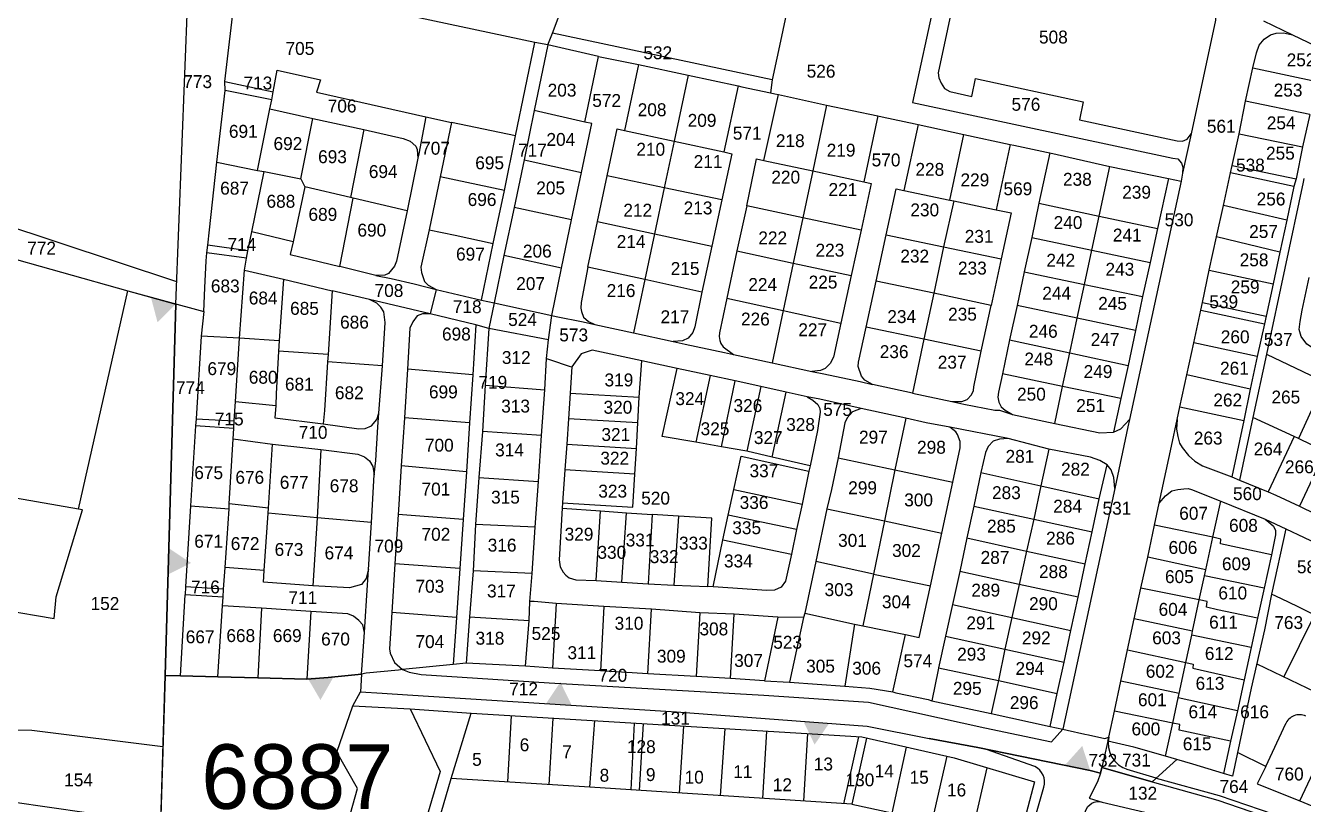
# Model space of a CAD drawing. Extents: x -493 to 187849, y -1657 to 664362.
# Drawn here: x 184127.9 to 184623.2, y 661207.9 to 661509.7 of the extents above; entities that cross this region are included whole.
import ezdxf

# ---------------------------------------------------------------- set-up
doc = ezdxf.new("R2010")
doc.units = 0
doc.header["$MEASUREMENT"] = 0
doc.layers.get('0').update_dxf_attribs({"linetype": 'CONTINUOUS'})
for name, color, linetype in [('0DXF_GUSH', 3, 'CONTINUOUS'), ('0G_GV_LIN', 10, 'CONTINUOUS'), ('1DXF_GUSH', 3, 'CONTINUOUS'), ('1G_GV_LIN', 1, 'CONTINUOUS'), ('BDIKA', 3, 'CONTINUOUS'), ('BOUNDARY', 1, 'CONTINUOUS'), ('GUSHIM', 10, 'CONTINUOUS'), ('HELKA', 3, 'CONTINUOUS')]:
    doc.layers.add(name, color=color, linetype=linetype)
doc.styles.get("Standard").update_dxf_attribs({"font": 'dimheb.shx'})

# ---------------------------------------------------------------- blocks, each defined once
blk = doc.blocks.new('TVC_FENCE')
blk.add_solid([(-0.5, 0), (0.5, 0), (0, 0.866)])

msp = doc.modelspace()

# ---------------------------------------------------------------- linework, layer by layer
at = {"layer": '0DXF_GUSH'}
for points in [[(184332.21, 661506.79), (184357.8, 661574.53), (184375.76, 661621.24)], [(184439.06, 661591.17), (184420.9, 661505.46), (184417.28, 661488.66)], [(184485.02, 661569.32), (184487.22, 661567.42), (184488.35, 661565.85), (184489, 661564.19), (184489.34, 661562.36), (184489.05, 661559.58), (184471.69, 661479.87), (184572.67, 661458.4), (184574.58, 661458.11), (184575.95, 661456.46), (184576.45, 661454.87), (184576.41, 661452.57)], [(184503.23, 661560.67), (184499.37, 661559.87), (184495.67, 661556.8), (184495.3, 661554.81), (184499.99, 661553.84), (184493.65, 661524.26), (184488.95, 661525.39), (184481.64, 661491.43), (184481.9, 661489.49), (184482.79, 661487.4), (184484.17, 661485.35), (184486.16, 661484.18), (184494.68, 661482.26), (184496.11, 661489.27), (184537.81, 661480.17), (184536.38, 661473.2), (184574.34, 661465.05), (184576.41, 661464.96), (184578.23, 661465.7), (184579.71, 661467.72)], [(184205.16, 661488.06), (184209.16, 661522.13), (184211.63, 661527.22)], [(184325.35, 661503.22), (184245.76, 661520.27), (184211.63, 661527.22)], [(184584.81, 661522.44), (184587.39, 661520.05), (184588.2, 661518.87), (184588.93, 661517.52), (184589.35, 661515.31), (184589.21, 661511.85), (184579.71, 661467.72)], [(184607.71, 661511.6), (184619.05, 661506.14)], [(184330.36, 661502.2), (184332.21, 661506.79)], [(184417.28, 661488.66), (184332.21, 661506.79)], [(184603.65, 661493.33), (184605.01, 661499.22), (184606.09, 661502.09), (184608.05, 661504.5), (184610.41, 661506.19), (184612.61, 661506.82), (184615.47, 661506.89), (184619.05, 661506.14)], [(184317.82, 661466.99), (184325.35, 661503.22)], [(184330.36, 661502.2), (184325.09, 661476.77)], [(184330.36, 661502.2), (184325.35, 661503.22)], [(184350.02, 661497.72), (184330.36, 661502.2)], [(184619.05, 661506.14), (184631.1, 661500.38)], [(184344.75, 661472.32), (184350.02, 661497.72)], [(184350.02, 661497.72), (184365.46, 661494.58)], [(184223.87, 661484.02), (184225.52, 661492.38), (184242.31, 661488.7), (184240.7, 661483.91), (184283.12, 661474.35)], [(184365.46, 661494.58), (184360.11, 661469.1)], [(184365.46, 661494.58), (184384.79, 661490.44)], [(184600.78, 661480.43), (184603.65, 661493.33)], [(184603.65, 661493.33), (184628.4, 661488.07)], [(184205.33, 661484.58), (184205.16, 661488.06)], [(184205.16, 661488.06), (184223.87, 661484.02)], [(184384.79, 661490.44), (184379.37, 661464.89)], [(184384.79, 661490.44), (184404.21, 661486.31)], [(184417.28, 661488.66), (184416.71, 661483.69)], [(184202.11, 661456.77), (184205.33, 661484.58)], [(184223.35, 661481), (184205.33, 661484.58)], [(184223.35, 661481), (184223.87, 661484.02)], [(184404.21, 661486.31), (184398.63, 661460.75)], [(184404.21, 661486.31), (184405.55, 661486.03), (184416.71, 661483.69)], [(184414.15, 661457.45), (184419.73, 661483.01)], [(184416.71, 661483.69), (184418.32, 661483.33), (184419.73, 661483.01)], [(184419.73, 661483.01), (184438.43, 661478.91)], [(184217.86, 661453.61), (184222.59, 661477.42)], [(184222.59, 661477.42), (184223.35, 661481)], [(184222.59, 661477.42), (184239.23, 661473.73)], [(184438.43, 661478.91), (184433.09, 661453.39)], [(184438.43, 661478.91), (184458.33, 661474.75)], [(184598.29, 661467.81), (184600.78, 661480.43)], [(184625.67, 661475.21), (184600.78, 661480.43)], [(184234.65, 661450.33), (184239.23, 661473.73)], [(184239.23, 661473.73), (184259.05, 661469.4)], [(184283.12, 661474.35), (184280.35, 661460.02), (184279.97, 661458.35)], [(184283.12, 661474.35), (184293.07, 661472.17)], [(184293.07, 661472.17), (184288.67, 661451.15)], [(184317.82, 661466.99), (184293.07, 661472.17)], [(184325.09, 661476.77), (184321.18, 661457.66)], [(184344.75, 661472.32), (184325.09, 661476.77)], [(184343.46, 661452.85), (184347.46, 661471.72), (184344.75, 661472.32)], [(184458.33, 661474.75), (184452.82, 661449.11)], [(184458.33, 661474.75), (184459.92, 661474.4), (184472.73, 661471.63), (184473.93, 661471.37)], [(184625.67, 661475.21), (184622.88, 661462.71)], [(184259.05, 661469.4), (184253.95, 661443.1)], [(184259.05, 661469.4), (184274.33, 661465.98), (184276.96, 661464.98), (184279.2, 661463.02), (184279.69, 661461.72), (184279.97, 661458.35)], [(184313.54, 661445.81), (184317.82, 661466.99)], [(184353.4, 661451.54), (184357.24, 661469.7), (184360.11, 661469.1)], [(184360.11, 661469.1), (184379.37, 661464.89)], [(184473.93, 661471.37), (184468.42, 661445.81)], [(184473.93, 661471.37), (184491.67, 661467.46)], [(184486.17, 661442.05), (184491.67, 661467.46)], [(184491.67, 661467.46), (184509.58, 661463.7)], [(184579.71, 661467.72), (184576.41, 661452.57)], [(184595.65, 661455.55), (184598.29, 661467.81)], [(184598.29, 661467.81), (184622.88, 661462.71)], [(184379.37, 661464.89), (184375.45, 661446.89)], [(184379.37, 661464.89), (184398.63, 661460.75)], [(184509.58, 661463.7), (184504.15, 661438.38)], [(184509.58, 661463.7), (184510.94, 661463.41), (184523.59, 661460.69), (184524.94, 661460.4)], [(184622.88, 661462.71), (184620.4, 661450.33)], [(184279.97, 661458.35), (184275.84, 661437.97)], [(184321.18, 661457.66), (184317.31, 661439.27)], [(184321.18, 661457.66), (184343.46, 661452.85)], [(184398.63, 661460.75), (184401.73, 661460.08), (184397.81, 661442.16)], [(184407.52, 661439.9), (184411.28, 661458.13), (184414.15, 661457.45)], [(184414.15, 661457.45), (184433.09, 661453.39)], [(184524.94, 661460.4), (184520.72, 661440.89)], [(184524.94, 661460.4), (184548.26, 661455.16)], [(184198.63, 661424.62), (184199.3, 661430.56), (184202.11, 661456.77)], [(184202.11, 661456.77), (184217.86, 661453.61)], [(184215.59, 661429.84), (184220.41, 661453.17)], [(184217.86, 661453.61), (184220.41, 661453.17)], [(184220.41, 661453.17), (184234.65, 661450.33)], [(184339.55, 661434.46), (184343.46, 661452.85)], [(184433.09, 661453.39), (184429.25, 661435.24)], [(184433.09, 661453.39), (184452.82, 661449.11)], [(184544.03, 661435.93), (184548.26, 661455.16)], [(184548.26, 661455.16), (184570.94, 661450.52)], [(184576.41, 661452.57), (184575.87, 661449.43)], [(184592.21, 661439.99), (184595.01, 661452.65)], [(184595.01, 661452.65), (184595.65, 661455.55)], [(184619.56, 661447.42), (184595.01, 661452.65)], [(184595.65, 661455.55), (184620.4, 661450.33)], [(184236.2, 661447.25), (184231.68, 661425.91)], [(184234.65, 661450.33), (184236.2, 661447.25)], [(184253.95, 661443.1), (184236.2, 661447.25)], [(184288.67, 661451.15), (184284.42, 661430.61)], [(184313.54, 661445.81), (184288.67, 661451.15)], [(184349.64, 661433.79), (184353.4, 661451.54)], [(184375.45, 661446.89), (184353.4, 661451.54)], [(184452.82, 661449.11), (184455.69, 661448.51), (184451.77, 661430.44)], [(184575.87, 661449.43), (184555.81, 661357.06)], [(184570.94, 661450.52), (184566.63, 661431.13)], [(184570.94, 661450.52), (184575.87, 661449.43)], [(184623.41, 661450.45), (184623.1, 661449.02), (184608.87, 661382.41)], [(184619.56, 661447.42), (184616.77, 661434.29)], [(184620.4, 661450.33), (184619.56, 661447.42)], [(184249.73, 661416.36), (184254.98, 661442.87)], [(184254.98, 661442.87), (184253.95, 661443.1)], [(184275.84, 661437.97), (184254.98, 661442.87)], [(184309.24, 661425.31), (184313.54, 661445.81)], [(184375.45, 661446.89), (184371.68, 661429.06)], [(184397.81, 661442.16), (184375.45, 661446.89)], [(184397.81, 661442.16), (184393.88, 661424.25)], [(184461.47, 661428.65), (184465.4, 661446.41), (184468.42, 661445.81)], [(184468.42, 661445.81), (184486.17, 661442.05)], [(184094.33, 661441.09), (184186.42, 661410.52)], [(184275.84, 661437.97), (184271.77, 661418.5), (184271, 661416.5), (184268.65, 661413.61), (184267.15, 661413.04), (184263.66, 661412.92)], [(184317.31, 661439.27), (184313.35, 661420.64)], [(184339.55, 661434.46), (184317.31, 661439.27)], [(184407.52, 661439.9), (184403.67, 661422.38)], [(184429.25, 661435.24), (184407.52, 661439.9)], [(184487.68, 661441.76), (184483.75, 661424.04)], [(184486.17, 661442.05), (184487.68, 661441.76)], [(184487.68, 661441.76), (184498.58, 661439.43), (184504.15, 661438.38)], [(184504.15, 661438.38), (184509.96, 661437.18), (184506.12, 661419.35)], [(184520.72, 661440.89), (184517.93, 661427.59)], [(184520.72, 661440.89), (184544.03, 661435.93)], [(184589.53, 661427.92), (184592.21, 661439.99)], [(184616.77, 661434.29), (184592.21, 661439.99)], [(184335.63, 661415.67), (184339.55, 661434.46)], [(184345.87, 661416.11), (184349.64, 661433.79)], [(184349.64, 661433.79), (184371.68, 661429.06)], [(184429.25, 661435.24), (184425.48, 661417.64)], [(184451.77, 661430.44), (184429.25, 661435.24)], [(184541.21, 661422.69), (184544.03, 661435.93)], [(184544.03, 661435.93), (184566.63, 661431.13)], [(184616.77, 661434.29), (184614.13, 661421.9)], [(184214.09, 661422.44), (184215.59, 661429.84)], [(184231.68, 661425.91), (184215.59, 661429.84)], [(184284.42, 661430.61), (184281.17, 661416.07), (184281.35, 661414.09), (184282.58, 661410.53), (184284.02, 661409.12), (184287.06, 661407.49)], [(184284.42, 661430.61), (184294.44, 661428.51), (184309.24, 661425.31)], [(184371.68, 661429.06), (184367.91, 661411.3)], [(184371.68, 661429.06), (184393.88, 661424.25)], [(184451.77, 661430.44), (184448, 661412.84)], [(184457.63, 661410.73), (184461.47, 661428.65)], [(184461.47, 661428.65), (184483.75, 661424.04)], [(184517.93, 661427.59), (184515.06, 661414.3)], [(184517.93, 661427.59), (184541.21, 661422.69)], [(184566.63, 661431.13), (184563.78, 661417.95)], [(184586.74, 661414.94), (184589.53, 661427.92)], [(184614.13, 661421.9), (184589.53, 661427.92)], [(184198.2, 661421.61), (184198.63, 661424.62)], [(184214.09, 661422.44), (184198.63, 661424.62)], [(184213.61, 661419.62), (184214.09, 661422.44)], [(184231.68, 661425.91), (184230.54, 661420.97), (184249.73, 661416.36)], [(184304.65, 661403.38), (184309.24, 661425.31)], [(184393.88, 661424.25), (184390.12, 661406.41)], [(184403.67, 661422.38), (184399.75, 661404.15)], [(184403.67, 661422.38), (184425.48, 661417.64)], [(184483.75, 661424.04), (184479.99, 661406)], [(184483.75, 661424.04), (184506.12, 661419.35)], [(184538.38, 661409.42), (184541.21, 661422.69)], [(184541.21, 661422.69), (184563.78, 661417.95)], [(184116.06, 661421.37), (184167.53, 661406.88)], [(184197.43, 661408.15), (184197.89, 661418.57), (184198.2, 661421.61)], [(184213.61, 661419.62), (184198.2, 661421.61)], [(184212.83, 661414.96), (184213.61, 661419.62)], [(184313.35, 661420.64), (184309.59, 661402.25)], [(184335.63, 661415.67), (184313.35, 661420.64)], [(184425.48, 661417.64), (184421.56, 661399.33)], [(184425.48, 661417.64), (184448, 661412.84)], [(184506.12, 661419.35), (184502.27, 661401.27)], [(184563.78, 661417.95), (184560.9, 661404.69)], [(184614.13, 661421.9), (184611.5, 661409.6)], [(184210.9, 661388.65), (184212.83, 661414.96)], [(184212.83, 661414.96), (184227.87, 661411.41)], [(184263.66, 661412.92), (184249.73, 661416.36)], [(184263.66, 661412.92), (184269.7, 661411.76), (184278.51, 661409.65), (184287.06, 661407.49)], [(184331.87, 661397.4), (184335.63, 661415.67)], [(184345.87, 661416.11), (184343.25, 661402.42), (184343.19, 661400.28), (184343.44, 661398.97), (184344.26, 661396.8), (184346.19, 661395.11), (184348.58, 661393.87)], [(184367.91, 661411.3), (184345.87, 661416.11)], [(184448, 661412.84), (184443.92, 661394.36)], [(184515.06, 661414.3), (184512.23, 661401.28)], [(184515.06, 661414.3), (184538.38, 661409.42)], [(184584.11, 661402.44), (184586.74, 661414.94)], [(184586.74, 661414.94), (184611.5, 661409.6)], [(184196.99, 661398.89), (184197.43, 661408.15)], [(184227.87, 661411.41), (184226.24, 661387.56)], [(184227.87, 661411.41), (184246.74, 661406.95)], [(184287.06, 661407.49), (184284.79, 661398.01)], [(184287.06, 661407.49), (184304.65, 661403.38)], [(184367.91, 661411.3), (184363.54, 661390.68)], [(184390.12, 661406.41), (184367.91, 661411.3)], [(184453.7, 661392.9), (184457.63, 661410.73)], [(184479.99, 661406), (184457.63, 661410.73)], [(184535.59, 661396.31), (184538.38, 661409.42)], [(184538.38, 661409.42), (184560.9, 661404.69)], [(184611.5, 661409.6), (184608.78, 661397.1)], [(184637.24, 661379.98), (184626.7, 661384.89), (184624.54, 661386.26), (184622.37, 661389.21), (184621.62, 661391.9), (184621.98, 661395.12), (184622.81, 661399.42), (184625.52, 661412.12)], [(184148.48, 661322.32), (184167.53, 661406.88)], [(184167.53, 661406.88), (184196.99, 661398.89)], [(184246.74, 661406.95), (184245.19, 661382.24)], [(184261.19, 661403.54), (184246.74, 661406.95)], [(184284.79, 661398.01), (184261.19, 661403.54)], [(184266.28, 661377.89), (184267.28, 661394.66), (184266.84, 661398.74), (184265.62, 661400.63), (184264.1, 661402.12), (184261.19, 661403.54)], [(184304.65, 661403.38), (184309.59, 661402.25)], [(184390.12, 661406.41), (184387.33, 661392.99), (184386.57, 661390.76), (184384.76, 661388.64), (184382.63, 661387.54), (184378.9, 661387.3)], [(184399.75, 661404.15), (184396.89, 661390.65), (184396.74, 661389.22), (184397.08, 661387.68), (184397.49, 661386.53), (184398.3, 661385.27), (184402.3, 661382.26)], [(184399.75, 661404.15), (184421.56, 661399.33)], [(184479.99, 661406), (184476.14, 661388.25)], [(184502.27, 661401.27), (184479.99, 661406)], [(184560.9, 661404.69), (184558.11, 661391.52)], [(184196.99, 661398.89), (184195.97, 661389.37)], [(184284.79, 661398.01), (184281.85, 661398.05), (184279.79, 661397.23), (184278.07, 661394.99), (184276.91, 661392.43), (184275.98, 661376.58)], [(184302.46, 661393.78), (184284.79, 661398.01)], [(184309.59, 661402.25), (184307.56, 661392.41)], [(184309.59, 661402.25), (184331.87, 661397.4)], [(184421.56, 661399.33), (184417.26, 661379.03)], [(184421.56, 661399.33), (184443.92, 661394.36)], [(184498.35, 661383.6), (184502.27, 661401.27)], [(184512.23, 661401.28), (184509.33, 661387.94)], [(184535.59, 661396.31), (184512.23, 661401.28)], [(184580.71, 661386.83), (184583.43, 661399.49)], [(184583.43, 661399.49), (184584.11, 661402.44)], [(184583.43, 661399.49), (184608.18, 661394.16)], [(184584.11, 661402.44), (184608.78, 661397.1)], [(184302.46, 661393.78), (184301.25, 661374.43)], [(184307.56, 661392.41), (184302.46, 661393.78)], [(184330.63, 661388.01), (184331.87, 661397.4)], [(184331.87, 661397.4), (184333.54, 661397.06), (184344.05, 661394.92), (184348.58, 661393.87)], [(184348.58, 661393.87), (184363.54, 661390.68)], [(184443.92, 661394.36), (184441.05, 661381.23), (184439.81, 661378.79), (184437.85, 661376.86), (184436.11, 661376.04), (184432.75, 661375.7)], [(184456.15, 661370.7), (184453.22, 661372.28), (184451.93, 661373.93), (184450.62, 661377.57), (184450.76, 661379.28), (184453.7, 661392.9)], [(184476.14, 661388.25), (184453.7, 661392.9)], [(184532.73, 661382.91), (184535.59, 661396.31)], [(184558.11, 661391.52), (184535.59, 661396.31)], [(184608.18, 661394.16), (184605.31, 661381.53)], [(184608.78, 661397.1), (184608.18, 661394.16)], [(184195.97, 661389.37), (184194.01, 661357.39)], [(184210.9, 661388.65), (184195.97, 661389.37)], [(184209.28, 661364.09), (184210.9, 661388.65)], [(184226.24, 661387.56), (184210.9, 661388.65)], [(184307.56, 661392.41), (184306.14, 661370.36)], [(184330.63, 661388.01), (184307.56, 661392.41)], [(184329.92, 661380.66), (184330.63, 661388.01)], [(184363.54, 661390.68), (184378.9, 661387.3)], [(184476.14, 661388.25), (184471.7, 661367.31)], [(184498.35, 661383.6), (184476.14, 661388.25)], [(184509.33, 661387.94), (184506.54, 661374.8)], [(184509.33, 661387.94), (184532.73, 661382.91)], [(184558.11, 661391.52), (184555.25, 661378.02)], [(184226.04, 661383.59), (184225.04, 661366.98), (184224.94, 661362.49)], [(184226.24, 661387.56), (184226.04, 661383.59)], [(184245.19, 661382.24), (184226.04, 661383.59)], [(184366.76, 661379.84), (184347.5, 661383.97), (184343.31, 661382.57), (184339.72, 661377.44)], [(184378.9, 661387.3), (184383.65, 661386.28), (184398.79, 661383.02), (184402.3, 661382.26)], [(184486.99, 661364.02), (184490.87, 661364.09), (184492.84, 661364.83), (184494.57, 661366.59), (184495.42, 661368.27), (184495.49, 661369.7), (184498.35, 661383.6)], [(184529.86, 661369.85), (184532.73, 661382.91)], [(184532.73, 661382.91), (184555.25, 661378.02)], [(184578, 661374.33), (184580.71, 661386.83)], [(184605.31, 661381.53), (184580.71, 661386.83)], [(184244.99, 661379.46), (184243.77, 661360.54), (184243.28, 661355.45)], [(184245.19, 661382.24), (184244.99, 661379.46)], [(184266.28, 661377.89), (184244.99, 661379.46)], [(184264.89, 661359.59), (184266.28, 661377.89)], [(184329.18, 661368.58), (184329.92, 661380.66)], [(184329.92, 661380.66), (184331.42, 661380.16), (184338.68, 661377.75), (184339.72, 661377.44)], [(184365.81, 661365.77), (184366.76, 661379.84)], [(184380.53, 661376.83), (184366.76, 661379.84)], [(184402.3, 661382.26), (184417.26, 661379.03)], [(184417.26, 661379.03), (184432.75, 661375.7)], [(184555.25, 661378.02), (184552.46, 661365.2)], [(184605.31, 661381.53), (184602.64, 661368.86)], [(184608.87, 661382.41), (184603.67, 661357.89)], [(184608.87, 661382.41), (184631.38, 661371.65)], [(184275.98, 661376.58), (184274.77, 661357.67)], [(184301.25, 661374.43), (184275.98, 661376.58)], [(184301.25, 661374.43), (184300.03, 661355.75)], [(184339.72, 661377.44), (184339.04, 661367.27)], [(184387.68, 661348.25), (184374.72, 661350.55), (184380.53, 661376.83)], [(184393.26, 661374.13), (184380.53, 661376.83)], [(184393.26, 661374.13), (184387.68, 661348.25)], [(184402.97, 661372.02), (184393.26, 661374.13)], [(184432.75, 661375.7), (184437.32, 661374.75), (184451.48, 661371.78), (184456.15, 661370.7)], [(184506.54, 661374.8), (184505.04, 661367.67), (184504.82, 661365.69), (184505.24, 661363.79), (184506.13, 661362.01), (184507.66, 661360.64), (184510.48, 661359.02)], [(184529.86, 661369.85), (184506.54, 661374.8)], [(184575.36, 661362.03), (184578, 661374.33)], [(184602.64, 661368.86), (184578, 661374.33)], [(184306.14, 661370.36), (184304.99, 661352.48)], [(184306.14, 661370.36), (184329.18, 661368.58)], [(184327.96, 661350.85), (184329.18, 661368.58)], [(184397.63, 661346.55), (184402.97, 661372.02)], [(184412.92, 661369.84), (184402.97, 661372.02)], [(184412.92, 661369.84), (184407.49, 661344.76)], [(184422.71, 661367.66), (184412.92, 661369.84)], [(184471.7, 661367.31), (184456.15, 661370.7)], [(184526.85, 661355.6), (184529.86, 661369.85)], [(184552.46, 661365.2), (184529.86, 661369.85)], [(184602.64, 661368.86), (184600.11, 661356.65)], [(184631.38, 661371.65), (184621.31, 661349.69)], [(184208.81, 661356.62), (184209.28, 661364.09)], [(184209.28, 661364.09), (184224.94, 661362.49)], [(184339.04, 661367.27), (184338.36, 661357.33)], [(184339.04, 661367.27), (184365.81, 661365.77)], [(184365.21, 661355.76), (184365.81, 661365.77)], [(184417.28, 661342.5), (184422.71, 661367.66)], [(184430.88, 661365.91), (184422.71, 661367.66)], [(184451.76, 661361.35), (184435.84, 661364.92), (184430.88, 661365.91)], [(184430.88, 661365.91), (184433.15, 661364.57), (184434.99, 661362.92), (184435.8, 661361.35), (184435.9, 661359.96), (184434.95, 661352.8), (184432.01, 661339.11)], [(184471.7, 661367.31), (184486.99, 661364.02)], [(184486.99, 661364.02), (184491.65, 661363.03), (184503.69, 661360.67), (184505.43, 661360.69), (184510.48, 661359.02)], [(184552.46, 661365.2), (184549.59, 661352.14)], [(184224.94, 661362.49), (184224.51, 661357.72), (184243.28, 661355.45)], [(184243.28, 661355.45), (184257.11, 661353.44), (184259.57, 661353.55), (184262.02, 661354.61), (184264.06, 661357.1), (184264.89, 661359.59)], [(184263.11, 661335.65), (184263.76, 661341.25), (184264.49, 661354.25), (184264.89, 661359.59)], [(184451.76, 661361.35), (184448.52, 661360.04), (184446.43, 661357.74), (184445.44, 661355.77), (184442.93, 661342.26)], [(184469.11, 661357.59), (184451.76, 661361.35)], [(184510.48, 661359.02), (184526.85, 661355.6)], [(184574.36, 661357.14), (184575.36, 661362.03)], [(184575.36, 661362.03), (184600.11, 661356.65)], [(184193.87, 661354.59), (184191.92, 661323.7)], [(184194.01, 661357.39), (184193.87, 661354.59)], [(184208.68, 661353.6), (184193.87, 661354.59)], [(184194.01, 661357.39), (184208.81, 661356.62)], [(184208.41, 661349.55), (184208.68, 661353.6)], [(184208.68, 661353.6), (184208.81, 661356.62)], [(184274.77, 661357.67), (184273.55, 661339.15)], [(184300.03, 661355.75), (184274.77, 661357.67)], [(184300.03, 661355.75), (184298.82, 661336.84)], [(184338.36, 661357.33), (184337.76, 661347.56)], [(184365.21, 661355.76), (184338.36, 661357.33)], [(184364.69, 661345.82), (184365.21, 661355.76)], [(184469.11, 661357.59), (184464.89, 661337.6)], [(184486.22, 661354.06), (184476.99, 661355.86), (184469.11, 661357.59)], [(184508.75, 661349.7), (184486.22, 661354.06)], [(184487.33, 661332.8), (184490.2, 661346.13), (184490.17, 661348.51), (184489.19, 661351.28), (184488.46, 661352.35), (184486.22, 661354.06)], [(184526.85, 661355.6), (184544.35, 661351.96), (184549.59, 661352.14)], [(184549.59, 661352.14), (184552.51, 661353.45), (184555.81, 661357.06)], [(184555.81, 661357.06), (184555.21, 661354.24), (184550.16, 661330.31)], [(184567.37, 661324.65), (184572.1, 661346.75), (184574.36, 661357.14)], [(184574.36, 661357.14), (184574.03, 661353.35), (184574.54, 661350.46), (184575.2, 661347.89), (184576.18, 661346.23), (184578.67, 661343.13), (184581.16, 661340.89), (184584.12, 661339.15), (184595.52, 661334.92)], [(184600.11, 661356.65), (184595.52, 661334.92)], [(184603.67, 661357.89), (184598.47, 661333.6)], [(184619.63, 661350.46), (184603.67, 661357.89)], [(184206.87, 661324.35), (184208.41, 661349.55)], [(184208.41, 661349.55), (184223.68, 661347.55)], [(184304.99, 661352.48), (184303.61, 661334.59)], [(184327.96, 661350.85), (184304.99, 661352.48)], [(184326.81, 661333.05), (184327.96, 661350.85)], [(184397.63, 661346.55), (184387.68, 661348.25)], [(184508.75, 661349.7), (184505.4, 661349.41), (184503.03, 661348.67), (184500.99, 661346.58), (184499.98, 661344.31), (184498.25, 661336.58)], [(184524.6, 661345.61), (184508.75, 661349.7)], [(184619.63, 661350.46), (184609.56, 661329.01)], [(184621.31, 661349.69), (184619.63, 661350.46)], [(184631.69, 661344.65), (184621.31, 661349.69)], [(184222.05, 661322.79), (184223.68, 661347.55)], [(184223.68, 661347.55), (184236.63, 661346.16), (184242.43, 661345.44)], [(184242.43, 661345.44), (184240.91, 661319.05)], [(184242.43, 661345.44), (184256.75, 661343.67), (184259.3, 661342.67), (184261.3, 661341.1), (184262.6, 661338.82), (184263.11, 661335.65)], [(184337.76, 661347.56), (184337, 661337.62)], [(184337.76, 661347.56), (184364.69, 661345.82)], [(184364.09, 661335.97), (184364.69, 661345.82)], [(184407.49, 661344.76), (184397.63, 661346.55)], [(184417.28, 661342.5), (184407.49, 661344.76)], [(184524.6, 661345.61), (184521.41, 661331.39)], [(184547.12, 661339.49), (184544.32, 661341.2), (184540.73, 661342.46), (184524.6, 661345.61)], [(184631.69, 661344.65), (184621.77, 661323.49)], [(184273.55, 661339.15), (184272.47, 661322.14), (184272.33, 661320.31)], [(184298.82, 661336.84), (184273.55, 661339.15)], [(184402.5, 661329.93), (184405.29, 661342.91), (184431.56, 661337.04)], [(184432.01, 661339.11), (184417.28, 661342.5)], [(184432.01, 661339.11), (184431.56, 661337.04)], [(184442.93, 661342.26), (184440.29, 661329.92), (184438.55, 661322.43)], [(184442.93, 661342.26), (184464.89, 661337.6)], [(184544.01, 661326.3), (184547.12, 661339.49)], [(184550.16, 661330.31), (184549.71, 661334.63), (184548.73, 661337.56), (184547.12, 661339.49)], [(184262.05, 661317.17), (184263.11, 661335.65)], [(184298.82, 661336.84), (184297.52, 661318.32)], [(184303.61, 661334.59), (184302.34, 661316.46)], [(184303.61, 661334.59), (184326.81, 661333.05)], [(184337, 661337.62), (184336.11, 661324.75)], [(184336.11, 661324.75), (184363.28, 661323.17), (184364.09, 661335.97)], [(184364.09, 661335.97), (184337, 661337.62)], [(184431.56, 661337.04), (184429, 661324.3)], [(184464.89, 661337.6), (184460.91, 661317.78)], [(184464.89, 661337.6), (184487.33, 661332.8)], [(184498.25, 661336.58), (184495.54, 661323.53)], [(184498.25, 661336.58), (184521.41, 661331.39)], [(184595.52, 661334.92), (184598.47, 661333.6)], [(184598.47, 661333.6), (184609.56, 661329.01)], [(184148.48, 661322.32), (184094.38, 661331.73)], [(184325.5, 661315.4), (184326.81, 661333.05)], [(184400.23, 661320.05), (184402.5, 661329.93)], [(184402.5, 661329.93), (184429, 661324.3)], [(184483.11, 661313.05), (184487.33, 661332.8)], [(184521.41, 661331.39), (184518.7, 661318.49)], [(184521.41, 661331.39), (184544.01, 661326.3)], [(184550.16, 661330.31), (184530.02, 661237.07)], [(184567.37, 661324.65), (184569.72, 661327.57), (184572.24, 661329.43), (184574.53, 661330.01), (184576.91, 661330.28), (184578.58, 661330.3), (184579.85, 661329.92), (184591.18, 661325.41)], [(184609.56, 661329.01), (184612.51, 661327.78), (184621.77, 661323.49)], [(184191.92, 661323.7), (184189.99, 661292.29)], [(184191.92, 661323.7), (184206.81, 661322.52)], [(184206.81, 661322.52), (184206.87, 661324.35)], [(184222.05, 661322.79), (184206.87, 661324.35)], [(184336.11, 661324.75), (184335.98, 661322.68)], [(184429, 661324.3), (184426.81, 661314.42)], [(184495.54, 661323.53), (184492.82, 661311.18)], [(184495.54, 661323.53), (184518.7, 661318.49)], [(184541.38, 661313.53), (184544.01, 661326.3)], [(184565.48, 661316.16), (184567.37, 661324.65)], [(184588.16, 661311.44), (184591.18, 661325.41)], [(184591.18, 661325.41), (184608.35, 661318.49)], [(184621.77, 661323.49), (184633.58, 661317.75)], [(184119.21, 661283.28), (184138.98, 661280.04), (184139.83, 661288.41), (184150.06, 661322.04), (184148.48, 661322.32)], [(184205.33, 661299.71), (184206.81, 661322.52)], [(184220.42, 661298.55), (184221.92, 661320.8)], [(184221.92, 661320.8), (184222.05, 661322.79)], [(184240.91, 661319.05), (184221.92, 661320.8)], [(184240.91, 661319.05), (184239.31, 661292.7)], [(184262.05, 661317.17), (184240.91, 661319.05)], [(184272.33, 661320.31), (184271.04, 661301.16)], [(184297.52, 661318.32), (184272.33, 661320.31)], [(184297.52, 661318.32), (184296.23, 661299.32)], [(184335.98, 661322.68), (184334.78, 661302.65), (184335.2, 661300.04), (184336.34, 661297.94), (184337.3, 661296.77), (184338.59, 661295.71), (184341.21, 661294.99), (184349.08, 661294.69)], [(184335.98, 661322.68), (184350.75, 661321.67)], [(184349.08, 661294.69), (184350.75, 661321.67)], [(184350.75, 661321.67), (184360.85, 661320.92)], [(184359.09, 661294.01), (184360.85, 661320.92)], [(184360.85, 661320.92), (184370.86, 661320.25)], [(184370.86, 661320.25), (184369.26, 661293.47)], [(184381.02, 661319.66), (184370.86, 661320.25)], [(184381.02, 661319.66), (184379.27, 661292.88)], [(184392.37, 661292.36), (184393.89, 661318.86), (184381.02, 661319.66)], [(184398.2, 661310.42), (184400.23, 661320.05)], [(184426.81, 661314.42), (184400.23, 661320.05)], [(184438.55, 661322.43), (184434.26, 661302.05)], [(184438.55, 661322.43), (184460.91, 661317.78)], [(184518.7, 661318.49), (184515.9, 661306.07)], [(184518.7, 661318.49), (184541.38, 661313.53)], [(184608.35, 661318.49), (184616.39, 661314.68)], [(184608.35, 661318.49), (184610.65, 661316.72), (184611.61, 661315.7), (184612.35, 661314.04), (184612.37, 661312.37), (184610.86, 661304.69)], [(184260.83, 661298.92), (184262.05, 661317.17)], [(184302.34, 661316.46), (184301.4, 661298.47)], [(184325.5, 661315.4), (184302.34, 661316.46)], [(184324.28, 661297.44), (184325.5, 661315.4)], [(184426.81, 661314.42), (184424.77, 661304.94)], [(184460.91, 661317.78), (184456.62, 661297.18)], [(184460.91, 661317.78), (184483.11, 661313.05)], [(184538.66, 661301.1), (184541.38, 661313.53)], [(184562.93, 661303.7), (184565.48, 661316.16)], [(184588.16, 661311.44), (184565.48, 661316.16)], [(184616.39, 661314.68), (184610.9, 661289.4)], [(184616.39, 661314.68), (184637.7, 661304.62)], [(184394.44, 661292.19), (184398.2, 661310.42)], [(184398.2, 661310.42), (184424.77, 661304.94)], [(184478.65, 661292.63), (184483.11, 661313.05)], [(184492.82, 661311.18), (184490.03, 661298.13)], [(184492.82, 661311.18), (184515.9, 661306.07)], [(184585.37, 661298.9), (184588.16, 661311.44)], [(184610.86, 661304.69), (184591.05, 661308.85), (184591.19, 661310.76), (184588.16, 661311.44)], [(184424.77, 661304.94), (184422.51, 661294.48), (184420.87, 661292.11), (184418.27, 661290.93), (184415.25, 661290.81), (184394.44, 661292.19)], [(184515.9, 661306.07), (184513.11, 661293.17)], [(184515.9, 661306.07), (184538.66, 661301.1)], [(184560.2, 661291.76), (184562.93, 661303.7)], [(184585.37, 661298.9), (184562.93, 661303.7)], [(184610.86, 661304.69), (184608.08, 661291.71)], [(184204.71, 661291.29), (184205.33, 661299.71)], [(184220.42, 661298.55), (184205.33, 661299.71)], [(184239.31, 661292.7), (184220.16, 661294.1), (184220.42, 661298.55)], [(184260.83, 661298.92), (184259.92, 661295.42), (184258.12, 661293.14), (184253.45, 661291.85), (184239.31, 661292.7)], [(184259.3, 661274.52), (184259.63, 661278.82), (184260.83, 661298.92)], [(184271.04, 661301.16), (184269.91, 661282.32)], [(184296.23, 661299.32), (184271.04, 661301.16)], [(184296.23, 661299.32), (184295.02, 661280.41)], [(184434.26, 661302.05), (184429.96, 661282.02)], [(184456.62, 661297.18), (184434.26, 661302.05)], [(184535.95, 661288.21), (184538.66, 661301.1)], [(184584.92, 661296.51), (184585.37, 661298.9)], [(184301.4, 661298.47), (184300.02, 661280.63)], [(184324.28, 661297.44), (184301.4, 661298.47)], [(184323.45, 661286.63), (184324.28, 661297.44)], [(184349.08, 661294.69), (184359.09, 661294.01)], [(184359.09, 661294.01), (184369.26, 661293.47)], [(184456.62, 661297.18), (184452.48, 661277.18)], [(184456.62, 661297.18), (184478.65, 661292.63)], [(184490.03, 661298.13), (184487.24, 661285.38)], [(184513.11, 661293.17), (184490.03, 661298.13)], [(184582.8, 661287.19), (184584.92, 661296.51)], [(184608.08, 661291.71), (184584.92, 661296.51)], [(184202.48, 661257.34), (184188.03, 661257.76), (184189.81, 661289.18)], [(184189.99, 661292.29), (184189.81, 661289.18)], [(184204.51, 661288.19), (184189.81, 661289.18)], [(184204.71, 661291.29), (184189.99, 661292.29)], [(184204.51, 661288.19), (184204.71, 661291.29)], [(184369.26, 661293.47), (184379.27, 661292.88)], [(184379.27, 661292.88), (184392.37, 661292.36)], [(184394.44, 661292.19), (184392.37, 661292.36)], [(184468.95, 661273.8), (184474.29, 661272.68), (184478.65, 661292.63)], [(184513.11, 661293.17), (184510.24, 661280.35)], [(184535.95, 661288.21), (184513.11, 661293.17)], [(184557.64, 661279.9), (184560.2, 661291.76)], [(184582.8, 661287.19), (184560.2, 661291.76)], [(184608.08, 661291.71), (184605.43, 661280.08)], [(184610.9, 661289.4), (184608.14, 661275.65)], [(184614.71, 661287.59), (184610.9, 661289.4)], [(184202.48, 661257.34), (184204.23, 661284.85)], [(184204.23, 661284.85), (184204.51, 661288.19)], [(184219.4, 661283.93), (184204.23, 661284.85)], [(184219.4, 661283.93), (184217.98, 661256.95)], [(184238.55, 661282.73), (184219.4, 661283.93)], [(184323.14, 661279.24), (184323.45, 661286.63)], [(184333.62, 661285.84), (184325.04, 661286.57), (184323.45, 661286.63)], [(184333.62, 661285.84), (184332.16, 661260.77)], [(184352.13, 661284.64), (184333.62, 661285.84)], [(184352.13, 661284.64), (184350.83, 661259.65)], [(184370.56, 661283.56), (184352.13, 661284.64)], [(184487.24, 661285.38), (184484.52, 661273.2)], [(184487.24, 661285.38), (184510.24, 661280.35)], [(184533.08, 661275.39), (184535.95, 661288.21)], [(184580.24, 661275.09), (184582.8, 661287.19)], [(184605.43, 661280.08), (184589.91, 661283.39), (184585.66, 661284.43), (184585.9, 661286.63), (184582.8, 661287.19)], [(184620.9, 661284.66), (184614.71, 661287.59)], [(184626.41, 661281.95), (184620.9, 661284.66)], [(184238.55, 661282.73), (184236.95, 661256.51)], [(184259.3, 661274.52), (184258.61, 661277.53), (184257.16, 661279.18), (184255, 661280.91), (184252.85, 661281.85), (184238.55, 661282.73)], [(184269.91, 661282.32), (184269.04, 661268.25), (184269.22, 661266.51), (184270.92, 661262.91), (184274.05, 661260.17)], [(184295.02, 661280.41), (184269.91, 661282.32)], [(184295.02, 661280.41), (184293.72, 661262.2)], [(184300.02, 661280.63), (184298.71, 661262.66)], [(184300.02, 661280.63), (184323.14, 661279.24)], [(184321.75, 661261.47), (184323.14, 661279.24)], [(184369.18, 661258.6), (184370.56, 661283.56)], [(184389.23, 661282.23), (184370.56, 661283.56)], [(184389.23, 661282.23), (184387.85, 661257.56)], [(184402.58, 661281.6), (184389.23, 661282.23)], [(184401.19, 661256.77), (184402.58, 661281.6)], [(184419.5, 661280.54), (184402.58, 661281.6)], [(184419.5, 661280.54), (184414.3, 661255.78)], [(184429.42, 661280.31), (184419.5, 661280.54)], [(184429.42, 661280.31), (184424.07, 661255.31)], [(184429.96, 661282.02), (184429.42, 661280.31)], [(184429.96, 661282.02), (184449.3, 661277.85)], [(184510.24, 661280.35), (184507.52, 661268.16)], [(184510.24, 661280.35), (184533.08, 661275.39)], [(184555, 661267.79), (184557.64, 661279.9)], [(184580.24, 661275.09), (184557.64, 661279.9)], [(184605.43, 661280.08), (184602.94, 661268.7)], [(184258.11, 661258.46), (184259.3, 661274.52)], [(184449.3, 661277.85), (184445.45, 661253.74)], [(184449.3, 661277.85), (184452.48, 661277.18)], [(184452.48, 661277.18), (184468.95, 661273.8)], [(184464.05, 661251.51), (184468.95, 661273.8)], [(184530.44, 661263.12), (184533.08, 661275.39)], [(184579.94, 661273.5), (184580.24, 661275.09)], [(184608.14, 661275.65), (184602.92, 661252.95)], [(184484.52, 661273.2), (184481.8, 661260.83)], [(184484.52, 661273.2), (184507.52, 661268.16)], [(184577.68, 661262.99), (184579.94, 661273.5)], [(184602.94, 661268.7), (184579.94, 661273.5)], [(184507.52, 661268.16), (184505.04, 661255.94)], [(184507.52, 661268.16), (184530.44, 661263.12)], [(184552.44, 661255.69), (184555, 661267.79)], [(184555, 661267.79), (184577.68, 661262.99)], [(184602.94, 661268.7), (184600.3, 661256.2)], [(184274.05, 661260.17), (184272.55, 661259.96), (184259.97, 661258.77), (184258.11, 661258.46)], [(184293.72, 661262.2), (184274.05, 661260.17)], [(184274.05, 661260.17), (184276.6, 661259.14), (184281.3, 661258.28), (184330.87, 661255.12), (184414.05, 661250.22), (184454.72, 661247.54), (184499.77, 661237.61), (184525.56, 661232.17), (184530.02, 661237.07)], [(184298.71, 661262.66), (184293.72, 661262.2)], [(184321.75, 661261.47), (184298.71, 661262.66)], [(184332.16, 661260.77), (184321.75, 661261.47)], [(184350.83, 661259.65), (184332.16, 661260.77)], [(184369.18, 661258.6), (184350.83, 661259.65)], [(184481.8, 661260.83), (184481.65, 661260.14), (184479.25, 661248.08)], [(184481.8, 661260.83), (184505.04, 661255.94)], [(184527.78, 661250.89), (184530.44, 661263.12)], [(184575.04, 661250.88), (184577.68, 661262.99)], [(184577.68, 661262.99), (184580.47, 661262.27), (184580.33, 661260.68), (184600.3, 661256.2)], [(184217.98, 661256.95), (184202.48, 661257.34)], [(184236.95, 661256.51), (184217.98, 661256.95)], [(184258.11, 661258.46), (184245.21, 661257.09), (184236.95, 661256.51)], [(184258.11, 661258.46), (184257.74, 661251.55), (184266.14, 661251.07)], [(184387.85, 661257.56), (184369.18, 661258.6)], [(184401.19, 661256.77), (184387.85, 661257.56)], [(184414.3, 661255.78), (184401.19, 661256.77)], [(184414.3, 661255.78), (184424.07, 661255.31)], [(184424.07, 661255.31), (184445.45, 661253.74)], [(184505.04, 661255.94), (184502.17, 661243.12)], [(184505.04, 661255.94), (184527.78, 661250.89)], [(184550.03, 661244.1), (184552.44, 661255.69)], [(184575.04, 661250.88), (184552.44, 661255.69)], [(184600.3, 661256.2), (184597.66, 661244.25)], [(184266.14, 661251.07), (184275.98, 661250.42)], [(184275.98, 661250.42), (184361.79, 661244.96), (184380.27, 661243.84), (184454.17, 661238.28), (184478.21, 661233.55)], [(184445.45, 661253.74), (184455.14, 661252.95), (184464.05, 661251.51)], [(184464.05, 661251.51), (184465.24, 661251.24), (184477.74, 661248.54), (184479.25, 661248.08)], [(184525.01, 661238.2), (184527.78, 661250.89)], [(184572.63, 661239.42), (184574.74, 661249.21)], [(184574.74, 661249.21), (184575.04, 661250.88)], [(184597.66, 661244.25), (184574.74, 661249.21)], [(184602.92, 661252.95), (184595.7, 661218.95), (184592.24, 661219.91)], [(184479.25, 661248.08), (184502.17, 661243.12)], [(184547.81, 661234.06), (184550.03, 661244.1)], [(184572.63, 661239.42), (184550.03, 661244.1)], [(184597.66, 661244.25), (184595.02, 661232.39)], [(184108.66, 661239.65), (184108.43, 661238.23), (184118.15, 661236.9), (184130.33, 661236.71), (184181.2, 661230.37)], [(184502.17, 661243.12), (184525.01, 661238.2)], [(184569.75, 661226.59), (184572.63, 661239.42)], [(184595.02, 661232.39), (184575.04, 661236.69), (184575.33, 661238.85), (184572.63, 661239.42)], [(184525.01, 661238.2), (184530.02, 661237.07)], [(184530.02, 661237.07), (184531.62, 661236.77), (184538.54, 661235.19), (184539.87, 661234.9), (184546.26, 661233.54), (184547.81, 661234.06)], [(184547.47, 661232.44), (184544.56, 661220.07), (184540.59, 661221.1), (184497.02, 661229.94), (184478.21, 661233.55)], [(184547.47, 661232.44), (184547.81, 661234.06)], [(184569.75, 661226.59), (184557.46, 661230.12), (184547.47, 661232.44)], [(184595.02, 661232.39), (184592.24, 661219.91)], [(184574.11, 661225.35), (184564.65, 661216.71)], [(184574.11, 661225.35), (184569.75, 661226.59)], [(184580.33, 661223.49), (184574.11, 661225.35)], [(184592.24, 661219.91), (184580.33, 661223.49)], [(184180.29, 661200.52), (184079.77, 661215)]]:
    msp.add_lwpolyline(points, dxfattribs=at)
at = {"layer": '0G_GV_LIN'}
msp.add_lwpolyline([(184116.06, 661421.37), (184167.53, 661406.88), (184186.19, 661401.82), (184182.03, 661257.93), (184188.03, 661257.76), (184188.03, 661257.76), (184202.48, 661257.34), (184217.98, 661256.95), (184236.95, 661256.51), (184245.21, 661257.09), (184258.11, 661258.46), (184257.74, 661251.55), (184266.14, 661251.07), (184275.98, 661250.42), (184361.79, 661244.96), (184380.27, 661243.84), (184454.17, 661238.28), (184478.21, 661233.55), (184497.02, 661229.94), (184540.59, 661221.1), (184544.56, 661220.07), (184545.06, 661222.21), (184564.65, 661216.71), (184590.11, 661209.64), (184691.66, 661174.7)], dxfattribs=at)
at = {"layer": 'BDIKA', "linetype": 'CONTINUOUS'}
for p, q in [((184186.19, 661401.82), (184191.43, 661536.18)), ((184182.03, 661257.93), (184186.19, 661401.82)), ((184182.03, 661257.93), (184186.19, 661401.82)), ((184627.49, 661281.44), (184615.68, 661257.34)), ((184605.13, 661262.38), (184693.7, 661220.08)), ((184177.98, 661124.02), (184182.03, 661257.93)), ((184177.98, 661124.02), (184182.03, 661257.93)), ((184188.03, 661257.76), (184182.03, 661257.93)), ((184188.03, 661257.76), (184182.03, 661257.93)), ((184608.61, 661222.59), (184616.38, 661239.35)), ((184621.9, 661209.28), (184634.86, 661237.1)), ((184608.61, 661222.59), (184597.64, 661228.09)), ((184564.65, 661216.71), (184545.06, 661222.21)), ((184566.21, 661218.14), (184554.96, 661221.53)), ((184608.61, 661222.59), (184605.26, 661215.92)), ((184564.65, 661216.71), (184590.11, 661209.64)), ((184566.21, 661218.14), (184590.64, 661211.36)), ((184605.26, 661215.92), (184621.9, 661209.28)), ((184590.11, 661209.64), (184691.66, 661174.7)), ((184590.64, 661211.36), (184678.52, 661181.54)), ((184621.9, 661209.28), (184636.5, 661203.24))]:
    msp.add_line(p, q, dxfattribs=at)
for centre, radius, start, end in [((184621.78, 661236.68), 6.02, 66.4068, 156.5617), ((184558.1, 661231.62), 10.57, 166.6726, 253.7821)]:
    msp.add_arc(centre, radius, start, end, dxfattribs=at)
at = {"layer": 'GUSHIM', "linetype": 'CONTINUOUS'}
msp.add_lwpolyline([(184186.19, 661401.82), (184182.03, 661257.93), (184177.98, 661124.02), (184264.01, 661118.16), (184360.42, 661113.32), (184438.08, 661108.44), (184488.86, 661096.92), (184585.28, 661065.71), (184589.73, 661064.09), (184641.65, 661047.11), (184673.78, 661036.75), (184708.17, 661020.51), (184797.44, 660978.35)], dxfattribs=at)
at = {"layer": 'HELKA', "linetype": 'CONTINUOUS'}
for points in [[(184217.87, 661121.3), (184232.59, 661172.08), (184248.14, 661184.19), (184256.63, 661214.07), (184248.55, 661228.2), (184254.81, 661246.17), (184257.74, 661251.55)], [(184277.02, 661244.96), (184288.68, 661220.73), (184263.18, 661134.49), (184239.35, 661119.84)], [(184254.81, 661246.17), (184277.02, 661244.96), (184300.65, 661243.34), (184452.06, 661234.08), (184487.81, 661226.01), (184519.02, 661216.67), (184513.17, 661194.67)], [(184346.59, 661214.58), (184292.88, 661217.97), (184300.65, 661243.34)], [(184314.91, 661216.58), (184316.27, 661242.39)], [(184332.33, 661241.4), (184330.82, 661215.58)], [(184448.14, 661208.02), (184346.59, 661214.58), (184348.53, 661240.41)], [(184362.63, 661213.55), (184363.99, 661239.47)], [(184365.87, 661213.34), (184367.4, 661239.26)], [(184381.39, 661212.34), (184383.12, 661238.3)], [(184397.35, 661211.3), (184399.14, 661237.32)], [(184413.68, 661210.25), (184415.28, 661236.33)], [(184429.61, 661209.22), (184431.09, 661235.37)], [(184445.14, 661208.22), (184450.91, 661234.15)], [(184463.85, 661204.62), (184469.34, 661230.18)], [(184479.4, 661201.26), (184485.12, 661226.62)], [(184495.06, 661197.87), (184500.6, 661222.18)], [(184544.56, 661220.07), (184543.44, 661216.71), (184540.19, 661210.33), (184545.21, 661208.85)], [(184264.01, 661118.16), (184276.05, 661159.51), (184281.81, 661179.93), (184292.88, 661217.97)]]:
    msp.add_lwpolyline(points, dxfattribs=at)
for points in [[(184453.88, 661233.67), (184448.14, 661208.02), (184509.16, 661194.82, 0.279863), (184517.82, 661197.81, -0.469844)], [(184488.86, 661096.92), (184522.66, 661214.65, 0.36558), (184519.09, 661222.61), (184500.42, 661229.25)], [(184777.3, 661004.06), (184801.12, 661086.63), (184719.65, 661125.29), (184708.89, 661130.66), (184622.34, 661159.7), (184574.16, 661175.41), (184539.52, 661186.01, -0.419763), (184535.58, 661193.6), (184538.79, 661205.27, -0.419521), (184545.21, 661208.85), (184581.05, 661200.38), (184602.95, 661193.01), (184682.32, 661166.73), (184718.71, 661154.53), (184724.14, 661152.22), (184795.05, 661118.55), (184798.88, 661124.73)]]:
    msp.add_lwpolyline(points, format="xyb", dxfattribs=at)

# ---------------------------------------------------------------- block references
at = {"layer": 'BOUNDARY', "color": 1, "linetype": 'CONTINUOUS', "xscale": 10, "yscale": 10, "zscale": 10}
for p, rotation in [((184181.36, 661403.13), 164.8255493813471), ((184183.47, 661302.01), 266.5022053236781), ((184242.19, 661257.07), 180.2945772476971), ((184334.67, 661246.69), 356.3592379317838), ((184434.43, 661239.77), 175.6973547901931), ((184535.7, 661222.14), 347.9932276699413)]:
    msp.add_blockref('TVC_FENCE', p, dxfattribs=dict(at, rotation=rotation))

# ---------------------------------------------------------------- texts
at = {"layer": '1DXF_GUSH'}
for s, p in [('508', (184520.74, 661502.77)), ('705', (184228.7, 661498.36)), ('532', (184367.4, 661496.68)), ('252', (184616.74, 661493.93)), ('526', (184430.7, 661489.54)), ('773', (184189.07, 661485.51)), ('713', (184212.41, 661484.97)), ('203', (184330.3, 661482.2)), ('253', (184611.71, 661482.23)), ('572', (184347.6, 661478.19)), ('576', (184510.1, 661476.71)), ('706', (184245.06, 661476.06)), ('208', (184365.2, 661474.61)), ('209', (184384.57, 661470.49)), ('561', (184585.8, 661468.2)), ('254', (184609.03, 661469.52)), ('691', (184206.76, 661466.24)), ('204', (184329.84, 661463.1)), ('571', (184402.06, 661465.52)), ('218', (184418.76, 661462.61)), ('692', (184224.05, 661461.49)), ('707', (184281.27, 661459.69)), ('717', (184318.82, 661458.95)), ('210', (184364.68, 661459.29)), ('219', (184438.46, 661458.96)), ('255', (184608.73, 661457.78)), ('693', (184241.33, 661456.41)), ('695', (184302.24, 661454.03)), ('211', (184386.9, 661454.53)), ('570', (184455.89, 661455.16)), ('538', (184597.1, 661453.17)), ('694', (184260.99, 661450.65)), ('220', (184417, 661448.5)), ('228', (184472.85, 661451.5)), ('229', (184490.32, 661447.43)), ('238', (184530.04, 661447.66)), ('687', (184203.37, 661444.22)), ('205', (184325.89, 661444.31)), ('221', (184439.17, 661443.72)), ('569', (184506.98, 661443.98)), ('239', (184553, 661442.64)), ('688', (184221.33, 661439.14)), ('696', (184299.3, 661439.81)), ('256', (184605.1, 661440.02)), ('689', (184237.6, 661434.06)), ('212', (184359.64, 661435.68)), ('213', (184383.01, 661436.56)), ('230', (184470.89, 661435.8)), ('690', (184256.58, 661427.96)), ('240', (184526.42, 661430.9)), ('530', (184569.45, 661431.98)), ('257', (184602.2, 661427.43)), ('714', (184206.21, 661422.43)), ('214', (184357.07, 661423.55)), ('222', (184411.96, 661424.96)), ('231', (184491.96, 661425.55)), ('241', (184549.37, 661426.05)), ('772', (184128.58, 661420.99)), ('697', (184294.8, 661418.68)), ('206', (184320.72, 661419.84)), ('223', (184434.13, 661420.21)), ('232', (184467, 661417.91)), ('215', (184378, 661413.09)), ('233', (184489.34, 661413.26)), ('242', (184523.61, 661416.3)), ('243', (184546.52, 661412.8)), ('258', (184598.53, 661416.44)), ('225', (184431.46, 661407.84)), ('683', (184199.77, 661406.33)), ('708', (184263.22, 661404.56)), ('207', (184318.12, 661407.25)), ('216', (184353.18, 661404.54)), ('224', (184408.08, 661406.9)), ('244', (184522.02, 661403.53)), ('259', (184595.07, 661405.95)), ('684', (184214.46, 661401.66)), ('685', (184230.48, 661397.65)), ('718', (184293.56, 661398.29)), ('245', (184543.68, 661399.58)), ('539', (184586.77, 661400.23)), ('524', (184315, 661393.32)), ('217', (184374.06, 661394.39)), ('226', (184405.24, 661393.51)), ('234', (184461.95, 661394.46)), ('235', (184485.51, 661395.39)), ('686', (184249.85, 661392.31)), ('698', (184289.36, 661387.71)), ('227', (184427.46, 661389.36)), ('246', (184516.83, 661388.77)), ('573', (184334.82, 661387.36)), ('247', (184540.78, 661385.58)), ('260', (184591.2, 661386.63)), ('537', (184607.89, 661385.61)), ('312', (184312.56, 661378.62)), ('236', (184459.02, 661380.87)), ('248', (184515.08, 661378.02)), ('679', (184198.43, 661374.3)), ('237', (184481.51, 661376.82)), ('249', (184538.04, 661373.16)), ('261', (184590.92, 661374.47)), ('680', (184214.46, 661370.96)), ('681', (184228.48, 661368.29)), ('719', (184303.47, 661368.98)), ('319', (184352.34, 661369.92)), ('774', (184186.25, 661366.94)), ('682', (184247.85, 661364.95)), ('699', (184284.3, 661365.28)), ('250', (184512.23, 661364.4)), ('265', (184610.84, 661363.29)), ('313', (184312.3, 661359.79)), ('320', (184351.96, 661359.33)), ('324', (184379.81, 661362.67)), ('326', (184402.34, 661359.98)), ('575', (184437.11, 661358.49)), ('251', (184535.19, 661360.01)), ('262', (184588.32, 661362.14)), ('715', (184201.31, 661354.79)), ('710', (184233.82, 661349.61)), ('321', (184351.14, 661348.78)), ('325', (184389.59, 661351.01)), ('328', (184422.75, 661352.66)), ('700', (184282.73, 661344.63)), ('327', (184410.23, 661347.58)), ('297', (184450.98, 661347.76)), ('298', (184473.48, 661343.84)), ('263', (184580.74, 661347.4)), ('264', (184603.94, 661343.16)), ('314', (184309.95, 661342.8)), ('322', (184350.73, 661339.6)), ('281', (184507.78, 661340.31)), ('675', (184193.34, 661334)), ('337', (184408.55, 661334.73)), ('282', (184529.3, 661335.34)), ('266', (184616.08, 661336.26)), ('676', (184209.27, 661332.19)), ('677', (184226.48, 661330.25)), ('678', (184245.84, 661328.92)), ('299', (184446.79, 661328.15)), ('701', (184281.42, 661327.63)), ('315', (184308.38, 661324.49)), ('323', (184349.94, 661326.83)), ('520', (184366.56, 661324.12)), ('300', (184468.51, 661323.44)), ('283', (184502.53, 661326.24)), ('560', (184595.94, 661325.86)), ('336', (184404.73, 661322.44)), ('284', (184526.26, 661321)), ('531', (184545.37, 661320.21)), ('607', (184575.1, 661318.25)), ('285', (184500.6, 661313.28)), ('608', (184594.41, 661313.56)), ('702', (184281.42, 661310.11)), ('329', (184336.88, 661310.15)), ('335', (184401.87, 661312.66)), ('286', (184523.5, 661308.6)), ('671', (184193.34, 661307.41)), ('672', (184207.46, 661306.51)), ('673', (184224.47, 661304.23)), ('709', (184263.2, 661305.56)), ('316', (184307.07, 661305.92)), ('331', (184360.57, 661307.89)), ('333', (184381.22, 661306.7)), ('301', (184442.87, 661307.75)), ('302', (184463.8, 661303.83)), ('606', (184570.96, 661305.01)), ('674', (184243.84, 661302.89)), ('330', (184349.6, 661303.12)), ('332', (184369.88, 661301.45)), ('334', (184398.65, 661299.78)), ('287', (184498.12, 661301.15)), ('609', (184591.65, 661298.67)), ('288', (184520.74, 661295.64)), ('605', (184569.58, 661293.71)), ('585', (184620.72, 661297.5)), ('716', (184192.08, 661289.69)), ('703', (184279.07, 661289.97)), ('303', (184437.64, 661288.67)), ('289', (184494.53, 661288.47)), ('711', (184229.82, 661285.54)), ('317', (184306.81, 661288.14)), ('304', (184459.88, 661283.96)), ('610', (184590.27, 661287.36)), ('152', (184153.14, 661283.29)), ('290', (184516.88, 661283.23)), ('604', (184567.1, 661281.02)), ('310', (184356.26, 661275.63)), ('291', (184492.6, 661275.78)), ('611', (184586.69, 661276.06)), ('763', (184611.95, 661275.91)), ('667', (184190.02, 661270.37)), ('668', (184205.78, 661270.86)), ('669', (184223.81, 661270.86)), ('670', (184242.5, 661269.53)), ('318', (184302.36, 661269.84)), ('525', (184324.08, 661271.67)), ('308', (184389.14, 661273.45)), ('292', (184514.12, 661269.99)), ('603', (184564.61, 661269.99)), ('704', (184279.07, 661268.53)), ('311', (184337.99, 661264.24)), ('523', (184417.75, 661268.27)), ('612', (184585.03, 661263.93)), ('309', (184372.65, 661262.88)), ('307', (184402.6, 661261.23)), ('305', (184430.49, 661259.03)), ('574', (184468.21, 661261.1)), ('293', (184489.02, 661263.65)), ('720', (184349.98, 661255.46)), ('306', (184448.35, 661258.21)), ('294', (184511.64, 661258.14)), ('602', (184562.13, 661257.03)), ('712', (184315.41, 661250.16)), ('295', (184487.36, 661250.42)), ('613', (184581.44, 661252.35)), ('296', (184509.43, 661244.9)), ('601', (184559.1, 661246)), ('614', (184578.68, 661241.32)), ('616', (184598.72, 661241.33)), ('131', (184374.29, 661238.87)), ('600', (184556.61, 661234.7)), ('6', (184319.47, 661228.55)), ('7', (184335.94, 661225.84)), ('128', (184361.02, 661227.81)), ('615', (184576.48, 661228.91)), ('5', (184301.03, 661222.9)), ('13', (184433.46, 661221.12)), ('732', (184539.91, 661222.52)), ('731', (184552.93, 661222.63)), ('154', (184142.9, 661214.95)), ('8', (184350.45, 661216.75)), ('9', (184368.39, 661217)), ('10', (184383.39, 661216.01)), ('11', (184402.22, 661218.13)), ('130', (184445.76, 661214.97)), ('14', (184457.07, 661218.41)), ('15', (184470.59, 661215.96)), ('760', (184612.18, 661217.23)), ('12', (184417.56, 661213.07)), ('16', (184485.09, 661211.04)), ('132', (184555.4, 661209.81)), ('764', (184590.71, 661212.37))]:
    msp.add_text(s, height=5, dxfattribs=at).set_placement(p)
at = {"layer": '1G_GV_LIN'}
msp.add_text('6887', height=25, dxfattribs=at).set_placement((184196.06, 661206.23))

doc.saveas('drawing.dxf')
